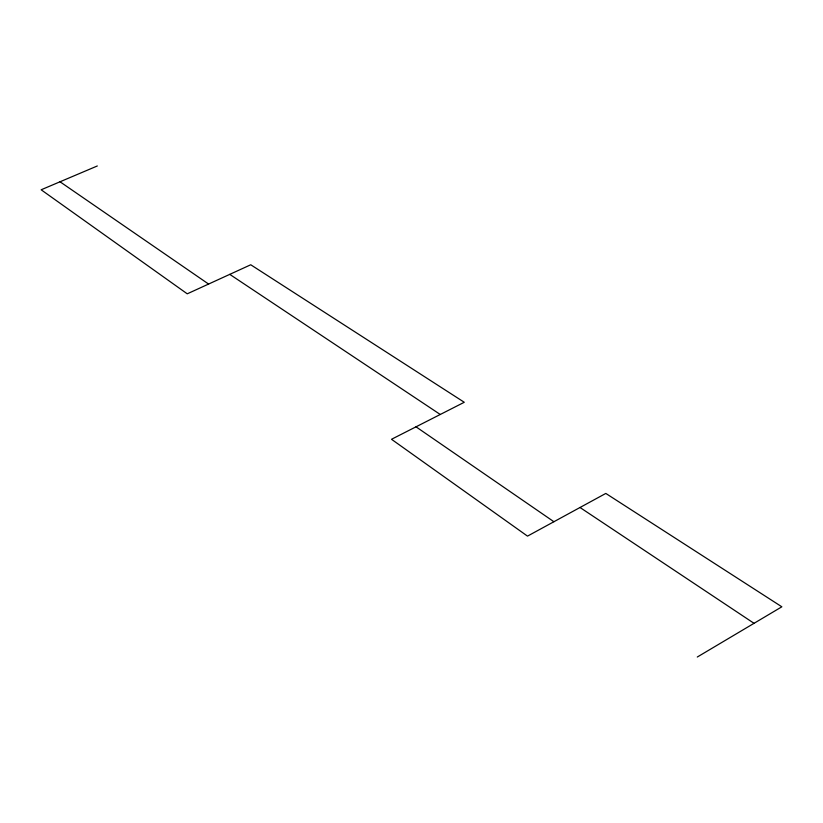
<?xml version="1.0" encoding="UTF-8"?>
<svg xmlns="http://www.w3.org/2000/svg" width="823" height="823" viewBox="0 0 823 823"><rect width="100%" height="100%" fill="white"/><g stroke="black" fill="none" stroke-linecap="round" stroke-linejoin="round"><path stroke-width="1.23" d="M697.276 657.032L781.85 606.798L605.81 493.43L527.502 536.123L391.511 439.287L464.265 402.272L250.737 264.769L187.253 293.821L41.15 189.784L97.32 165.968M229.761 274.368L440.264 414.483M580.009 507.493L754.022 623.32M60.017 181.78L208.6 284.058M416.016 426.818L553.91 521.731"/></g></svg>
